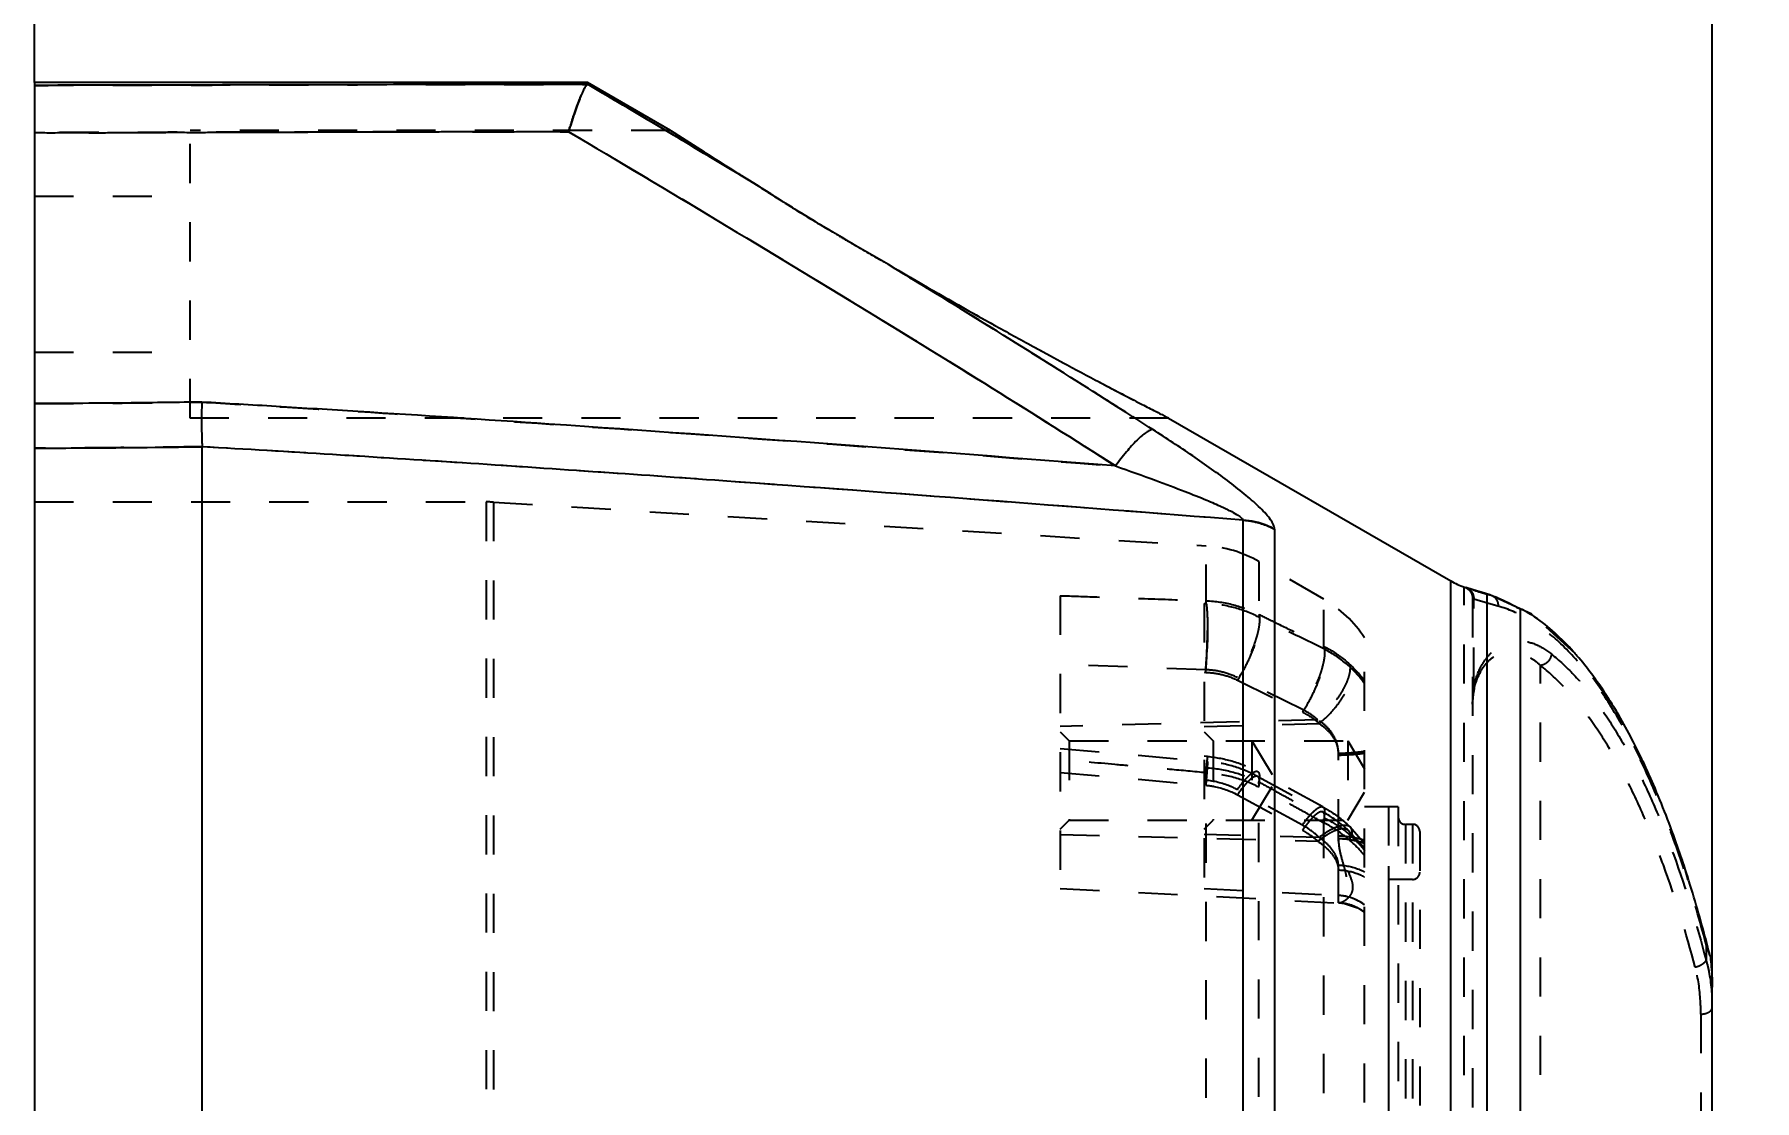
# Model space of a CAD drawing. Header units: millimetres. Extents: x 97 to 1722, y -6063 to 1553.
# Drawn here: x 1117.6 to 1189.4, y 102.2 to 146.6 of the extents above; entities that cross this region are included whole.
import ezdxf

# ---------------------------------------------------------------- set-up
doc = ezdxf.new("R2010")
doc.units = ezdxf.units.MM
doc.header["$LTSCALE"] = 16.335
doc.header["$PDMODE"] = 3
doc.header["$PDSIZE"] = 0.3125
doc.linetypes.add('HIDDEN', pattern=[0.2, 0.1, -0.1])
doc.layers.get('0').update_dxf_attribs({"linetype": 'CONTINUOUS'})
doc.layers.get('Defpoints').update_dxf_attribs({"linetype": 'CONTINUOUS'})
doc.layers.add('DEFAULT_2', color=8, linetype='HIDDEN')
doc.styles.get("Standard").update_dxf_attribs({"font": 'txt', "width": 0.8})
doc.dimstyles.get("Standard").update_dxf_attribs({"dimtxt": 0.15625, "dimasz": 0.1875, "dimexe": 0.125, "dimexo": 0.0625, "dimtad": 0, "dimtih": 1, "dimtoh": 1, "dimdsep": 46, "dimtxsty": 'Standard', "dimcen": 0.09, "dimadec": 0, "dimazin": 0, "dimtp": 0.01, "dimtm": 0.01, "dimtfac": 1, "dimtofl": 0, "dimtmove": 0, "dimatfit": 3, "dimfxl": 0, "dimtolj": 1, "dimarcsym": 0})
doc.dimstyles.new('STANDARD$0', dxfattribs={"dimscale": 2, "dimtxt": 3, "dimasz": 3, "dimexe": 1.25, "dimexo": 0.625, "dimgap": 0.5, "dimtad": 0, "dimdsep": 46, "dimlunit": 6, "dimtxsty": 'Standard', "dimblk": 'CLOSEDBLANK', "dimcen": 0, "dimclrt": 2, "dimazin": 2, "dimtfac": 2, "dimtmove": 1, "dimatfit": 3, "dimfxl": 0, "dimtolj": 1, "dimtzin": 0, "dimarcsym": 0})

# ---------------------------------------------------------------- blocks, each defined once
blk = doc.blocks.new('*D0')
at = {"color": 4, "lineweight": -2}
for p, q in [((1117.611, 144.636), (1117.611, 171.999)), ((1122.611, 171.999), (1138.621, 171.999)), ((1182.611, 171.999), (1152.621, 171.999)), ((1187.611, 98.615), (1187.611, 171.999))]:
    blk.add_line(p, q, dxfattribs=at)
at = {"color": 4}
for points in [[(1122.611, 172.832), (1122.611, 171.166), (1117.611, 171.999)], [(1182.611, 172.832), (1182.611, 171.166), (1187.611, 171.999)]]:
    blk.add_solid(points, dxfattribs=at)
at = {"layer": 'Defpoints', "color": 0}
for p in [(1117.611, 171.999), (1117.611, 144.636), (1187.611, 98.615)]:
    blk.add_point(p, dxfattribs=at)
at = {"color": 6, "insert": (1145.621, 171.999), "char_height": 5, "attachment_point": 5}
blk.add_mtext('\\A1;70.00', dxfattribs=at)
blk = doc.blocks.new('_ClosedBlank')
at = {"color": 0, "linetype": 'ByBlock', "lineweight": -2}
for p, q in [((-1, 0.1667), (0, 0)), ((-1, 0.1667), (-1, -0.1667)), ((0, 0), (-1, -0.1667))]:
    blk.add_line(p, q, dxfattribs=at)
blk = doc.blocks.new('*D111')
at = {"color": 4, "lineweight": -2}
for p, q in [((1222.611, 163.896), (1222.611, 20.993)), ((1174.111, 111.94), (1174.111, 20.993)), ((1212.611, 20.993), (1184.111, 20.993))]:
    blk.add_line(p, q, dxfattribs=at)
at = {"layer": 'Defpoints', "color": 0}
for p in [(1222.611, 163.896), (1174.111, 111.94), (1174.111, 20.993)]:
    blk.add_point(p, dxfattribs=at)
at = {"color": 4, "lineweight": -2, "xscale": 10, "yscale": 10, "zscale": 10, "rotation": 180}
blk.add_blockref('_ClosedBlank', (1174.111, 20.993), dxfattribs=at)
at = {"color": 4, "lineweight": -2, "xscale": 10, "yscale": 10, "zscale": 10}
blk.add_blockref('_ClosedBlank', (1222.611, 20.993), dxfattribs=at)
at = {"color": 6, "insert": (1241.878, 20.993), "char_height": 10, "attachment_point": 5}
blk.add_mtext('\\A1;48.50', dxfattribs=at)

msp = doc.modelspace()

# ---------------------------------------------------------------- linework, layer by layer
at = {"color": 7, "linetype": 'Continuous'}
for p, q in [((1117.611, 144.636), (1117.611, 26.636)), ((1140.684, 144.636), (1117.611, 144.636)), ((1140.684, 144.636), (1140.684, 144.559)), ((1144.148, 142.636), (1140.684, 144.636)), ((1164.933, 130.636), (1176.707, 123.838)), ((1124.611, 97.954), (1124.611, 129.437)), ((1168.037, 98.901), (1168.037, 126.375)), ((1169.354, 125.998), (1169.354, 98.778)), ((1176.707, 47.434), (1176.707, 123.838)), ((1177.276, 123.585), (1177.334, 123.565)), ((1177.633, 123.47), (1177.334, 123.565)), ((1177.334, 123.565), (1177.399, 123.543)), ((1177.399, 123.543), (1177.431, 123.533)), ((1177.431, 123.533), (1177.688, 123.449)), ((1178.02, 123.356), (1177.633, 123.47)), ((1177.947, 123.366), (1178.207, 123.282)), ((1178.338, 123.267), (1178.02, 123.356)), ((1178.207, 123.282), (1178.207, 47.99)), ((1178.207, 123.282), (1178.338, 123.267)), ((1178.338, 123.267), (1178.338, 123.267)), ((1179.629, 122.664), (1178.338, 123.267)), ((1179.62, 48.627), (1179.62, 122.645)), ((1187.523, 108.195), (1187.516, 108.224)), ((1187.611, 64.377), (1187.611, 106.896))]:
    msp.add_line(p, q, dxfattribs=at)
for centre, radius, start, end in [((581.917, -804.285), 1101.147, 59.097215, 59.506486), ((1282.507, 357.052), 255.181, 237.16653, 238.04371), ((1178.207, 126.436), 3, 240, 251.90473), ((1214.2, 236.599), 118.895, 252.1156, 252.2466), ((1176.998, 118.877), 4.569, 73.05452, 74.64568), ((1176.953, 118.732), 4.72, 70.24021, 73.04695), ((1176.894, 118.567), 4.895, 68.59117, 70.24619), ((1172.69, 112.715), 12.256, 40.77663, 41.80555), ((1165.628, 107.687), 20.937, 30.64045, 31.22935), ((1155.011, 102.288), 32.856, 23.42847, 23.89916)]:
    msp.add_arc(centre, radius, start, end, dxfattribs=at)
for points, knots in [([(1140.674, 144.55), (1135.604, 144.548), (1127.917, 144.54), (1120.229, 144.516), (1117.611, 144.515)], [0, 0, 0, 0, 0.659525, 1, 1, 1, 1]), ([(1140.674, 144.55), (1140.665, 144.545), (1140.644, 144.527), (1140.599, 144.469), (1140.536, 144.355), (1140.452, 144.175), (1140.356, 143.94), (1140.25, 143.655), (1140.091, 143.198), (1139.976, 142.834), (1139.899, 142.58)], [0, 0, 0, 0, 0.015431, 0.037697, 0.103772, 0.197961, 0.318215, 0.461762, 0.625503, 1, 1, 1, 1]), ([(1140.684, 144.559), (1140.684, 144.558), (1140.682, 144.554), (1140.678, 144.552), (1140.674, 144.55)], [0, 0, 0, 0, 0.177146, 1, 1, 1, 1]), ([(1117.612, 142.548), (1117.844, 142.544), (1118.192, 142.538), (1118.657, 142.542), (1119.005, 142.547), (1119.353, 142.55), (1119.702, 142.544), (1120.05, 142.536), (1120.514, 142.536), (1121.094, 142.555), (1121.675, 142.548), (1122.139, 142.542), (1122.603, 142.545), (1123.183, 142.558), (1123.879, 142.555), (1124.575, 142.551), (1125.272, 142.56), (1125.968, 142.562), (1126.664, 142.561), (1127.36, 142.565), (1128.057, 142.569), (1128.753, 142.568), (1129.45, 142.569), (1130.146, 142.577), (1130.842, 142.575), (1131.539, 142.57), (1132.235, 142.58), (1132.932, 142.583), (1133.629, 142.573), (1134.325, 142.579), (1135.022, 142.59), (1135.718, 142.584), (1136.415, 142.576), (1137.112, 142.578), (1137.808, 142.584), (1138.737, 142.587), (1139.434, 142.583), (1139.899, 142.58)], [0, 0, 0, 0, 0.031262, 0.046892, 0.06252, 0.078148, 0.093778, 0.109407, 0.125031, 0.156275, 0.187522, 0.203145, 0.218764, 0.249999, 0.281236, 0.312475, 0.343709, 0.374946, 0.406186, 0.437428, 0.46867, 0.499917, 0.531164, 0.562411, 0.593662, 0.624915, 0.656166, 0.687418, 0.718675, 0.74993, 0.781184, 0.812442, 0.843702, 0.874961, 0.906219, 0.937479, 1, 1, 1, 1]), ([(1139.899, 142.58), (1144.076, 140.106), (1151.724, 135.526), (1159.298, 130.821), (1162.719, 128.636)], [0, 0, 0, 0, 0.544628, 1, 1, 1, 1]), ([(1153.44, 136.922), (1152.924, 137.224), (1151.891, 137.82), (1150.362, 138.719), (1148.885, 139.63), (1147.923, 140.247), (1147.447, 140.543)], [0, 0, 0, 0, 0.256377, 0.51057, 0.759867, 1, 1, 1, 1]), ([(1164.278, 130.153), (1163.383, 130.727), (1159.79, 133.016), (1156.167, 135.259), (1153.438, 136.924)], [0, 0, 0, 0, 0.24966, 1, 1, 1, 1]), ([(1153.44, 136.922), (1154.555, 136.271), (1156.227, 135.312), (1158.455, 134.07), (1160.086, 133.179), (1161.416, 132.467), (1162.436, 131.928), (1163.148, 131.555), (1163.789, 131.223), (1164.28, 130.97), (1164.584, 130.814), (1164.783, 130.712), (1164.835, 130.687), (1164.945, 130.629), (1164.933, 130.636)], [0, 0, 0, 0, 0.29564, 0.441391, 0.584043, 0.721315, 0.786638, 0.848462, 0.904991, 0.953067, 0.972333, 0.987223, 0.996723, 1, 1, 1, 1]), ([(1124.593, 131.301), (1123.61, 131.289), (1121.283, 131.259), (1118.956, 131.241), (1117.612, 131.241)], [0, 0, 0, 0, 0.422334, 1, 1, 1, 1]), ([(1124.593, 131.301), (1124.59, 131.09), (1124.587, 130.698), (1124.588, 130.231), (1124.591, 129.912), (1124.596, 129.721), (1124.605, 129.566), (1124.611, 129.476), (1124.612, 129.437)], [0, 0, 0, 0, 0.339829, 0.62993, 0.751112, 0.854142, 0.937563, 1, 1, 1, 1]), ([(1162.719, 128.636), (1154.842, 129.255), (1144.306, 130.049), (1132.629, 130.815), (1127.8, 131.113), (1125.629, 131.24), (1124.593, 131.301)], [0, 0, 0, 0, 0.620211, 0.829278, 0.918545, 1, 1, 1, 1]), ([(1164.268, 130.159), (1164.226, 130.154), (1164.129, 130.118), (1163.979, 130.027), (1163.803, 129.888), (1163.52, 129.624), (1163.149, 129.206), (1162.864, 128.836), (1162.719, 128.636)], [0, 0, 0, 0, 0.057885, 0.137246, 0.239648, 0.363631, 0.663344, 1, 1, 1, 1]), ([(1169.354, 125.998), (1169.354, 126.06), (1169.311, 126.202), (1169.183, 126.41), (1168.994, 126.642), (1168.659, 126.989), (1168.151, 127.433), (1167.469, 127.97), (1166.722, 128.515), (1165.933, 129.063), (1165.115, 129.611), (1164.559, 129.972), (1164.278, 130.153)], [0, 0, 0, 0, 0.027863, 0.064839, 0.110362, 0.162818, 0.282484, 0.414923, 0.555141, 0.700373, 0.848994, 1, 1, 1, 1]), ([(1117.611, 129.383), (1118.195, 129.383), (1120.529, 129.389), (1122.862, 129.417), (1124.611, 129.437)], [0, 0, 0, 0, 0.2501, 1, 1, 1, 1]), ([(1168.037, 126.375), (1160.805, 126.942), (1149.955, 127.775), (1135.478, 128.776), (1128.234, 129.226), (1124.611, 129.438)], [0, 0, 0, 0, 0.49985, 0.749909, 1, 1, 1, 1]), ([(1162.719, 128.636), (1163.283, 128.438), (1164.255, 128.091), (1165.523, 127.615), (1166.437, 127.25), (1167.083, 126.97), (1167.519, 126.759), (1167.798, 126.602), (1167.951, 126.494), (1168.017, 126.421), (1168.034, 126.389), (1168.037, 126.375)], [0, 0, 0, 0, 0.308592, 0.533088, 0.6994, 0.816624, 0.896546, 0.949265, 0.982029, 0.992494, 1, 1, 1, 1]), ([(1169.354, 125.998), (1169.251, 126.055), (1168.836, 126.251), (1168.378, 126.355), (1168.037, 126.375)], [0, 0, 0, 0, 0.255655, 1, 1, 1, 1]), ([(1178.681, 123.125), (1178.76, 123.093), (1179.085, 122.957), (1179.395, 122.787), (1179.62, 122.645)], [0, 0, 0, 0, 0.242553, 1, 1, 1, 1]), ([(1179.827, 122.572), (1179.812, 122.58), (1179.781, 122.596), (1179.731, 122.62), (1179.691, 122.638), (1179.661, 122.648), (1179.644, 122.653), (1179.631, 122.654), (1179.621, 122.652), (1179.62, 122.647), (1179.62, 122.645)], [0, 0, 0, 0, 0.225925, 0.461146, 0.718678, 0.793296, 0.88214, 0.94402, 0.973971, 1, 1, 1, 1]), ([(1180.216, 122.332), (1180.185, 122.353), (1180.058, 122.437), (1179.928, 122.517), (1179.827, 122.572)], [0, 0, 0, 0, 0.246126, 1, 1, 1, 1]), ([(1181.826, 120.885), (1181.578, 121.162), (1181.071, 121.679), (1180.507, 122.134), (1180.216, 122.332)], [0, 0, 0, 0, 0.513882, 1, 1, 1, 1]), ([(1183.531, 118.542), (1183.409, 118.744), (1182.932, 119.5), (1182.4, 120.222), (1181.971, 120.72)], [0, 0, 0, 0, 0.264753, 1, 1, 1, 1]), ([(1185.049, 115.599), (1184.939, 115.848), (1184.509, 116.786), (1184.03, 117.703), (1183.642, 118.357)], [0, 0, 0, 0, 0.263101, 1, 1, 1, 1]), ([(1186.483, 111.822), (1186.381, 112.134), (1185.979, 113.326), (1185.527, 114.5), (1185.158, 115.352)], [0, 0, 0, 0, 0.261635, 1, 1, 1, 1]), ([(1187.523, 108.195), (1187.444, 108.51), (1187.128, 109.727), (1186.772, 110.935), (1186.483, 111.822)], [0, 0, 0, 0, 0.258614, 1, 1, 1, 1]), ([(1187.523, 108.195), (1187.539, 108.088), (1187.591, 107.657), (1187.611, 107.222), (1187.611, 106.896)], [0, 0, 0, 0, 0.247968, 1, 1, 1, 1])]:
    msp.add_open_spline(points, degree=3, knots=knots, dxfattribs=at)
at = {"layer": 'DEFAULT_2', "color": 8, "linetype": 'HIDDEN'}
for p, q in [((1124.111, 130.636), (1124.111, 142.636)), ((1144.148, 142.636), (1124.111, 142.636)), ((1144.148, 142.636), (1144.178, 142.617)), ((1117.611, 139.886), (1124.111, 139.886)), ((1117.611, 133.386), (1124.111, 133.386)), ((1164.933, 130.636), (1124.111, 130.636)), ((1164.932, 130.637), (1164.908, 130.649)), ((1164.257, 130.166), (1164.278, 130.153)), ((1117.611, 127.136), (1136.459, 127.136)), ((1136.459, 127.136), (1136.459, 44.136)), ((1136.764, 127.127), (1136.764, 44.146)), ((1136.764, 127.127), (1166.501, 125.308)), ((1166.501, 122.899), (1166.501, 125.308)), ((1168.696, 124.648), (1168.696, 122.33)), ((1171.411, 123.08), (1168.696, 124.648)), ((1177.268, 47.686), (1177.268, 123.587)), ((1160.411, 123.225), (1160.411, 111.014)), ((1166.411, 122.904), (1166.411, 111.014)), ((1166.411, 122.904), (1166.501, 122.9)), ((1171.411, 121.004), (1171.411, 123.08)), ((1177.611, 123.112), (1177.611, 48.161)), ((1177.663, 119.425), (1177.663, 123.086)), ((1173.111, 49.81), (1173.111, 121.462)), ((1166.486, 120.135), (1160.411, 120.352)), ((1166.411, 120.029), (1166.485, 120.027)), ((1180.454, 50.96), (1180.454, 120.312)), ((1170.516, 118.473), (1167.802, 119.809)), ((1167.802, 119.702), (1170.516, 118.369)), ((1177.611, 118.695), (1177.619, 118.908)), ((1171.157, 118.046), (1160.411, 117.764)), ((1166.411, 117.764), (1171.215, 117.89)), ((1160.411, 117.539), (1160.786, 117.164)), ((1160.786, 117.164), (1160.786, 113.864)), ((1160.786, 117.164), (1172.411, 117.164)), ((1166.411, 117.539), (1166.786, 117.164)), ((1166.786, 117.164), (1166.786, 113.864)), ((1168.411, 117.164), (1168.411, 113.864)), ((1168.411, 117.164), (1169.403, 115.514)), ((1172.411, 117.164), (1172.411, 113.864)), ((1172.411, 117.164), (1173.111, 115.999)), ((1160.411, 116.852), (1166.555, 116.31)), ((1166.554, 116.517), (1166.411, 116.529)), ((1172.016, 113.097), (1172.016, 116.654)), ((1160.411, 115.852), (1166.486, 115.316)), ((1166.501, 116.055), (1166.411, 116.063)), ((1166.501, 92.479), (1166.501, 116.057)), ((1171.367, 114.413), (1168.649, 115.889)), ((1168.651, 115.681), (1171.369, 114.201)), ((1166.485, 115.523), (1166.411, 115.529)), ((1170.516, 113.654), (1167.801, 115.129)), ((1167.802, 114.921), (1170.516, 113.444)), ((1168.411, 113.864), (1169.403, 115.514)), ((1168.696, 92.512), (1168.696, 115.455)), ((1172.411, 113.864), (1173.111, 115.029)), ((1173.111, 114.436), (1174.111, 114.436)), ((1174.111, 114.436), (1174.111, 56.836)), ((1174.511, 114.411), (1174.111, 114.411)), ((1174.511, 114.411), (1174.511, 56.861)), ((1160.411, 113.489), (1160.786, 113.864)), ((1160.786, 113.864), (1172.411, 113.864)), ((1166.411, 113.489), (1166.786, 113.864)), ((1171.411, 92.674), (1171.411, 113.966)), ((1172.418, 113.445), (1172.419, 113.444)), ((1172.515, 113.564), (1172.514, 113.564)), ((1174.811, 113.686), (1174.811, 57.586)), ((1175.111, 113.686), (1174.811, 113.686)), ((1175.111, 113.686), (1175.111, 57.586)), ((1160.411, 113.264), (1171.157, 112.983)), ((1171.215, 113.138), (1166.411, 113.264)), ((1175.411, 113.386), (1175.411, 57.886)), ((1172.016, 110.413), (1172.016, 111.987)), ((1175.111, 111.386), (1174.111, 111.386)), ((1160.411, 111.014), (1172.03, 110.405)), ((1166.411, 111.014), (1172.016, 110.72)), ((1172.016, 110.413), (1172.03, 110.405)), ((1187.354, 108.692), (1187.354, 108.025)), ((1187.138, 105.768), (1187.138, 65.504))]:
    msp.add_line(p, q, dxfattribs=at)
for points in [[(1187.516, 108.224), (1186.437, 111.966), (1185.098, 115.497), (1183.582, 118.471), (1181.901, 120.817), (1180.082, 122.452), (1179.629, 122.664)], [(1173.111, 112.653), (1172.97, 112.843), (1172.418, 113.445)], [(1173.111, 112.863), (1173.041, 112.96), (1172.514, 113.564)], [(1172.03, 110.405), (1172.274, 110.377), (1172.815, 110.197), (1173.111, 110.013)]]:
    msp.add_lwpolyline(points, dxfattribs=at)
for centre, radius, start, end in [((549.494, -858.896), 1164.657, 59.108404, 59.495342), ((1282.809, 357.52), 255.738, 237.17442, 237.82481), ((1280.73, 354.232), 251.848, 237.82688, 238.04724), ((1198.358, 218.202), 92.845, 237.81657, 238.11853), ((1196.293, 214.974), 89.014, 238.15009, 239.45008), ((1215.84, 247.905), 127.309, 239.40724, 239.71634), ((1266.777, 330.476), 224.295, 239.64871, 242.9883), ((1136.459, 122.136), 5, 86.5, 90), ((1166.196, 120.317), 5, 60, 86.5), ((1168.911, 118.749), 5, 32.85988, 60), ((648.523, -946.121), 1188.346, 63.895245, 64.040954), ((1142.698, 121.864), 23.857, 356.34692, 357.98598), ((1147.614, 121.562), 18.932, 355.34958, 356.31152), ((1169.48, 117.092), 4.446, 35.23629, 47.57772), ((1169.518, 117.007), 4.404, 35.31602, 46.01305), ((1182.808, 118.695), 5.196, 171.92466, 180.0052), ((1180.567, 118.699), 2.955, 167.862, 175.94621), ((1180.617, 118.694), 3.005, 175.93043, 180.00417), ((1196.819, 113.063), 30.465, 173.88384, 174.3631), ((1174.811, 113.986), 0.3, 180, 270), ((1175.111, 113.386), 0.3, 0, 90), ((1169.308, 109.614), 4.826, 47.37443, 50.93744), ((1175.111, 111.686), 0.3, 270, 0), ((1171.911, 108.723), 2, 53.1301, 87), ((1171.913, 108.755), 1.968, 85.22977, 86.99808), ((1171.908, 108.708), 2.015, 75.69257, 85.20999), ((1171.922, 108.751), 1.971, 68.16841, 71.94537), ((1171.907, 108.716), 2.008, 53.16405, 68.16672), ((1171.912, 108.426), 1.99, 82.15351, 86.99165), ((1171.908, 108.395), 2.021, 79.00292, 82.1619), ((1171.909, 108.406), 2.009, 63.312, 78.98039), ((1171.902, 108.395), 2.023, 59.8453, 63.26147), ((1171.915, 108.418), 1.996, 53.18845, 59.86052), ((1184.727, 107.517), 2.877, 14.22449, 24.08339)]:
    msp.add_arc(centre, radius, start, end, dxfattribs=at)
for points, knots in [([(1117.611, 144.515), (1120.652, 144.516), (1128.34, 144.542), (1136.028, 144.549), (1140.674, 144.55)], [0, 0, 0, 0, 0.39556, 1, 1, 1, 1]), ([(1139.899, 142.58), (1139.976, 142.834), (1140.091, 143.199), (1140.25, 143.655), (1140.356, 143.94), (1140.452, 144.175), (1140.536, 144.355), (1140.599, 144.469), (1140.644, 144.527), (1140.665, 144.545), (1140.674, 144.55)], [0, 0, 0, 0, 0.374531, 0.538359, 0.681863, 0.802046, 0.896255, 0.962312, 0.984578, 1, 1, 1, 1]), ([(1140.674, 144.55), (1140.676, 144.551), (1140.679, 144.553), (1140.684, 144.556), (1140.684, 144.559)], [0, 0, 0, 0, 0.347073, 1, 1, 1, 1]), ([(1139.899, 142.58), (1138.041, 142.579), (1134.326, 142.577), (1128.754, 142.569), (1124.112, 142.557), (1120.862, 142.55), (1119.005, 142.549), (1118.076, 142.547), (1117.611, 142.548)], [0, 0, 0, 0, 0.250068, 0.500082, 0.749999, 0.874971, 0.93748, 1, 1, 1, 1]), ([(1162.719, 128.636), (1159.297, 130.821), (1151.724, 135.526), (1144.075, 140.106), (1139.899, 142.58)], [0, 0, 0, 0, 0.455449, 1, 1, 1, 1]), ([(1147.447, 140.543), (1147.567, 140.469), (1148.054, 140.163), (1148.539, 139.854), (1148.906, 139.623)], [0, 0, 0, 0, 0.245082, 1, 1, 1, 1]), ([(1151.641, 137.969), (1151.79, 137.882), (1152.39, 137.533), (1152.991, 137.185), (1153.44, 136.922)], [0, 0, 0, 0, 0.249394, 1, 1, 1, 1]), ([(1153.443, 136.921), (1154.351, 136.367), (1157.974, 134.145), (1161.576, 131.888), (1164.257, 130.166)], [0, 0, 0, 0, 0.250346, 1, 1, 1, 1]), ([(1117.611, 131.241), (1117.968, 131.241), (1120.295, 131.246), (1122.622, 131.277), (1124.593, 131.301)], [0, 0, 0, 0, 0.153239, 1, 1, 1, 1]), ([(1124.593, 131.301), (1125.644, 131.239), (1127.83, 131.111), (1132.672, 130.813), (1144.334, 130.047), (1154.854, 129.255), (1162.719, 128.636)], [0, 0, 0, 0, 0.082685, 0.171902, 0.380756, 1, 1, 1, 1]), ([(1124.611, 129.437), (1124.028, 129.43), (1121.695, 129.403), (1119.362, 129.383), (1117.611, 129.383)], [0, 0, 0, 0, 0.24991, 1, 1, 1, 1]), ([(1168.037, 126.375), (1160.805, 126.942), (1149.955, 127.775), (1135.478, 128.776), (1128.234, 129.226), (1124.611, 129.438)], [0, 0, 0, 0, 0.49985, 0.749909, 1, 1, 1, 1]), ([(1168.037, 126.375), (1168.148, 126.369), (1168.604, 126.316), (1169.05, 126.165), (1169.354, 125.998)], [0, 0, 0, 0, 0.243992, 1, 1, 1, 1]), ([(1177.268, 123.587), (1177.268, 123.587), (1177.272, 123.585), (1177.274, 123.585), (1177.276, 123.585)], [0, 0, 0, 0, 0.244284, 1, 1, 1, 1]), ([(1177.268, 123.587), (1177.284, 123.582), (1177.348, 123.557), (1177.406, 123.518), (1177.445, 123.484)], [0, 0, 0, 0, 0.241363, 1, 1, 1, 1]), ([(1177.345, 123.561), (1177.437, 123.531), (1177.567, 123.433), (1177.65, 123.246), (1177.665, 123.139), (1177.663, 123.086)], [0, 0, 0, 0, 0.477041, 0.739196, 1, 1, 1, 1]), ([(1160.411, 123.225), (1160.919, 123.208), (1162.188, 123.166), (1164.217, 123.091), (1165.74, 123.041), (1166.501, 123.015)], [0, 0, 0, 0, 0.24996, 0.625039, 1, 1, 1, 1]), ([(1166.483, 120.135), (1166.506, 120.41), (1166.539, 120.972), (1166.557, 121.665), (1166.556, 122.195), (1166.547, 122.529), (1166.53, 122.797), (1166.513, 122.951), (1166.501, 123.015)], [0, 0, 0, 0, 0.287303, 0.585309, 0.720794, 0.838517, 0.933056, 1, 1, 1, 1]), ([(1166.501, 123.015), (1166.884, 122.998), (1167.642, 122.885), (1168.36, 122.614), (1168.696, 122.442)], [0, 0, 0, 0, 0.503829, 1, 1, 1, 1]), ([(1166.501, 122.9), (1166.504, 122.881), (1166.52, 122.784), (1166.528, 122.686), (1166.533, 122.608)], [0, 0, 0, 0, 0.198698, 1, 1, 1, 1]), ([(1168.696, 122.33), (1168.36, 122.501), (1167.642, 122.771), (1166.884, 122.884), (1166.501, 122.9)], [0, 0, 0, 0, 0.496132, 1, 1, 1, 1]), ([(1177.567, 123.318), (1177.574, 123.301), (1177.599, 123.235), (1177.611, 123.164), (1177.611, 123.112)], [0, 0, 0, 0, 0.25729, 1, 1, 1, 1]), ([(1177.663, 123.086), (1177.656, 123.09), (1177.643, 123.096), (1177.626, 123.106), (1177.619, 123.107), (1177.611, 123.113), (1177.611, 123.112)], [0, 0, 0, 0, 0.434176, 0.749082, 0.938825, 1, 1, 1, 1]), ([(1178.682, 122.784), (1178.597, 122.807), (1178.255, 122.902), (1177.916, 123.003), (1177.663, 123.086)], [0, 0, 0, 0, 0.248812, 1, 1, 1, 1]), ([(1178.338, 123.267), (1178.387, 123.254), (1178.484, 123.208), (1178.599, 123.093), (1178.67, 122.945), (1178.683, 122.837), (1178.682, 122.784)], [0, 0, 0, 0, 0.239616, 0.494301, 0.752626, 1, 1, 1, 1]), ([(1187.354, 108.692), (1187.098, 109.667), (1186.559, 111.526), (1185.63, 114.139), (1184.621, 116.444), (1183.545, 118.422), (1182.412, 120.06), (1181.228, 121.349), (1180, 122.279), (1179.115, 122.667), (1178.682, 122.784)], [0, 0, 0, 0, 0.176517, 0.338544, 0.485265, 0.616384, 0.732057, 0.833136, 0.921432, 1, 1, 1, 1]), ([(1166.533, 122.608), (1166.55, 122.375), (1166.56, 121.847), (1166.551, 121.319), (1166.54, 121.025)], [0, 0, 0, 0, 0.442821, 1, 1, 1, 1]), ([(1168.696, 122.442), (1168.716, 122.377), (1168.732, 122.217), (1168.709, 121.95), (1168.643, 121.633), (1168.495, 121.144), (1168.229, 120.519), (1167.955, 120.038), (1167.8, 119.809)], [0, 0, 0, 0, 0.072509, 0.167423, 0.28285, 0.415008, 0.708187, 1, 1, 1, 1]), ([(1167.8, 119.702), (1167.953, 119.929), (1168.226, 120.409), (1168.491, 121.031), (1168.639, 121.519), (1168.706, 121.836), (1168.73, 122.103), (1168.715, 122.264), (1168.696, 122.33)], [0, 0, 0, 0, 0.290977, 0.583633, 0.715831, 0.831523, 0.926915, 1, 1, 1, 1]), ([(1168.696, 122.442), (1168.922, 122.332), (1169.489, 122.057), (1170.392, 121.609), (1171.072, 121.279), (1171.412, 121.113)], [0, 0, 0, 0, 0.249697, 0.625292, 1, 1, 1, 1]), ([(1177.663, 119.425), (1177.716, 119.673), (1177.849, 120.069), (1178.146, 120.579), (1178.494, 120.969), (1178.972, 121.273), (1179.582, 121.39), (1180.268, 121.228), (1180.691, 120.961), (1180.903, 120.793)], [0, 0, 0, 0, 0.174069, 0.282345, 0.402126, 0.528763, 0.662894, 0.81516, 1, 1, 1, 1]), ([(1171.412, 121.113), (1171.433, 121.049), (1171.45, 120.89), (1171.429, 120.624), (1171.364, 120.306), (1171.216, 119.815), (1170.948, 119.187), (1170.672, 118.703), (1170.516, 118.473)], [0, 0, 0, 0, 0.071713, 0.166028, 0.281152, 0.413309, 0.707165, 1, 1, 1, 1]), ([(1170.516, 118.37), (1170.671, 118.598), (1170.946, 119.08), (1171.212, 119.706), (1171.36, 120.195), (1171.426, 120.513), (1171.448, 120.779), (1171.432, 120.939), (1171.412, 121.004)], [0, 0, 0, 0, 0.291975, 0.585281, 0.717475, 0.832875, 0.927687, 1, 1, 1, 1]), ([(1171.411, 121.113), (1171.509, 121.063), (1171.888, 120.853), (1172.24, 120.592), (1172.479, 120.374)], [0, 0, 0, 0, 0.252819, 1, 1, 1, 1]), ([(1172.576, 120.175), (1172.492, 120.258), (1172.136, 120.576), (1171.731, 120.84), (1171.411, 121.004)], [0, 0, 0, 0, 0.247438, 1, 1, 1, 1]), ([(1177.678, 119.32), (1177.735, 119.586), (1177.894, 120.024), (1178.258, 120.513), (1178.631, 120.789), (1179.011, 120.912), (1179.389, 120.909), (1179.759, 120.799), (1180.12, 120.597), (1180.344, 120.415), (1180.454, 120.312)], [0, 0, 0, 0, 0.215443, 0.36243, 0.477643, 0.57767, 0.673412, 0.772629, 0.880452, 1, 1, 1, 1]), ([(1180.903, 120.793), (1180.898, 120.736), (1180.866, 120.62), (1180.769, 120.466), (1180.623, 120.359), (1180.51, 120.32), (1180.454, 120.312)], [0, 0, 0, 0, 0.242687, 0.502053, 0.760168, 1, 1, 1, 1]), ([(1180.903, 120.793), (1181.232, 120.529), (1181.885, 119.915), (1182.787, 118.821), (1183.659, 117.512), (1184.496, 115.994), (1185.292, 114.274), (1186.329, 111.624), (1186.969, 109.502), (1187.354, 108.025)], [0, 0, 0, 0, 0.087267, 0.184568, 0.292653, 0.411954, 0.542571, 0.684378, 1, 1, 1, 1]), ([(1166.485, 120.027), (1166.714, 120.018), (1167.168, 119.956), (1167.6, 119.801), (1167.802, 119.702)], [0, 0, 0, 0, 0.505382, 1, 1, 1, 1]), ([(1167.802, 119.809), (1167.6, 119.908), (1167.169, 120.064), (1166.716, 120.126), (1166.486, 120.135)], [0, 0, 0, 0, 0.494605, 1, 1, 1, 1]), ([(1172.479, 120.374), (1172.497, 120.312), (1172.51, 120.161), (1172.468, 119.908), (1172.362, 119.609), (1172.196, 119.276), (1171.975, 118.934), (1171.642, 118.505), (1171.356, 118.216), (1171.157, 118.046)], [0, 0, 0, 0, 0.069479, 0.160708, 0.276247, 0.412241, 0.562154, 0.716252, 1, 1, 1, 1]), ([(1171.215, 117.89), (1171.418, 118.054), (1171.709, 118.335), (1172.049, 118.754), (1172.276, 119.088), (1172.447, 119.414), (1172.558, 119.71), (1172.604, 119.962), (1172.593, 120.113), (1172.576, 120.175)], [0, 0, 0, 0, 0.283993, 0.437704, 0.587113, 0.72272, 0.838173, 0.929754, 1, 1, 1, 1]), ([(1186.906, 107.722), (1186.525, 109.163), (1185.89, 111.239), (1184.864, 113.836), (1184.071, 115.536), (1183.234, 117.042), (1182.357, 118.345), (1181.447, 119.437), (1180.788, 120.05), (1180.454, 120.312)], [0, 0, 0, 0, 0.311606, 0.452809, 0.583541, 0.703464, 0.812596, 0.911229, 1, 1, 1, 1]), ([(1177.663, 119.425), (1177.667, 119.416), (1177.68, 119.383), (1177.683, 119.346), (1177.678, 119.32)], [0, 0, 0, 0, 0.258511, 1, 1, 1, 1]), ([(1171.157, 118.046), (1171.109, 118.088), (1170.911, 118.251), (1170.69, 118.388), (1170.516, 118.473)], [0, 0, 0, 0, 0.246641, 1, 1, 1, 1]), ([(1170.516, 118.369), (1170.581, 118.338), (1170.83, 118.204), (1171.061, 118.034), (1171.215, 117.89)], [0, 0, 0, 0, 0.254305, 1, 1, 1, 1]), ([(1172.016, 116.654), (1172.016, 116.785), (1171.981, 117.052), (1171.813, 117.431), (1171.535, 117.774), (1171.292, 117.961), (1171.157, 118.046)], [0, 0, 0, 0, 0.230548, 0.466129, 0.719978, 1, 1, 1, 1]), ([(1171.215, 117.89), (1171.342, 117.808), (1171.568, 117.628), (1171.828, 117.3), (1171.984, 116.939), (1172.016, 116.687), (1172.016, 116.562)], [0, 0, 0, 0, 0.279997, 0.533443, 0.768996, 1, 1, 1, 1]), ([(1166.501, 115.838), (1165.994, 115.884), (1165.106, 115.967), (1163.837, 116.08), (1162.314, 116.212), (1161.173, 116.319), (1160.411, 116.388)], [0, 0, 0, 0, 0.249996, 0.437498, 0.625004, 1, 1, 1, 1]), ([(1166.555, 116.31), (1166.556, 116.31), (1166.555, 116.302), (1166.557, 116.292), (1166.555, 116.269), (1166.554, 116.24), (1166.552, 116.202), (1166.549, 116.156), (1166.545, 116.102), (1166.539, 116.016), (1166.53, 115.89), (1166.516, 115.72), (1166.501, 115.526), (1166.489, 115.388), (1166.483, 115.316)], [0, 0, 0, 0, 0.004466, 0.017351, 0.038676, 0.068386, 0.106386, 0.152482, 0.206458, 0.268095, 0.413343, 0.585823, 0.782703, 1, 1, 1, 1]), ([(1166.484, 115.523), (1166.489, 115.595), (1166.501, 115.732), (1166.516, 115.926), (1166.529, 116.097), (1166.538, 116.222), (1166.544, 116.309), (1166.548, 116.362), (1166.551, 116.408), (1166.553, 116.446), (1166.554, 116.475), (1166.556, 116.498), (1166.554, 116.508), (1166.556, 116.517), (1166.554, 116.517)], [0, 0, 0, 0, 0.217299, 0.414164, 0.586618, 0.731851, 0.793489, 0.847473, 0.89358, 0.931586, 0.9613, 0.982631, 0.995524, 1, 1, 1, 1]), ([(1166.501, 115.838), (1166.505, 115.874), (1166.511, 115.941), (1166.521, 116.036), (1166.53, 116.117), (1166.537, 116.184), (1166.543, 116.237), (1166.548, 116.272), (1166.551, 116.292), (1166.552, 116.302), (1166.554, 116.307), (1166.554, 116.31), (1166.555, 116.31)], [0, 0, 0, 0, 0.226433, 0.426729, 0.598969, 0.741615, 0.853723, 0.934436, 0.962839, 0.98322, 0.995562, 1, 1, 1, 1]), ([(1166.545, 116.465), (1166.544, 116.455), (1166.537, 116.403), (1166.532, 116.351), (1166.527, 116.308)], [0, 0, 0, 0, 0.189134, 1, 1, 1, 1]), ([(1166.554, 116.517), (1166.553, 116.517), (1166.553, 116.51), (1166.55, 116.502), (1166.548, 116.485), (1166.546, 116.472), (1166.545, 116.465)], [0, 0, 0, 0, 0.066031, 0.254363, 0.565895, 1, 1, 1, 1]), ([(1166.554, 116.517), (1166.92, 116.484), (1167.645, 116.346), (1168.328, 116.063), (1168.649, 115.889)], [0, 0, 0, 0, 0.501204, 1, 1, 1, 1]), ([(1168.651, 115.681), (1168.33, 115.856), (1167.647, 116.139), (1166.921, 116.278), (1166.555, 116.31)], [0, 0, 0, 0, 0.498789, 1, 1, 1, 1]), ([(1172.016, 116.654), (1172.201, 116.656), (1172.567, 116.671), (1172.932, 116.712), (1173.111, 116.742)], [0, 0, 0, 0, 0.504323, 1, 1, 1, 1]), ([(1173.111, 116.649), (1172.932, 116.62), (1172.567, 116.58), (1172.201, 116.564), (1172.016, 116.562)], [0, 0, 0, 0, 0.495394, 1, 1, 1, 1]), ([(1166.501, 116.055), (1166.884, 116.027), (1167.641, 115.898), (1168.358, 115.625), (1168.696, 115.455)], [0, 0, 0, 0, 0.504306, 1, 1, 1, 1]), ([(1168.696, 115.238), (1168.358, 115.408), (1167.641, 115.681), (1166.884, 115.81), (1166.501, 115.838)], [0, 0, 0, 0, 0.495643, 1, 1, 1, 1]), ([(1167.8, 115.129), (1167.886, 115.251), (1168.013, 115.422), (1168.19, 115.622), (1168.305, 115.737), (1168.411, 115.823), (1168.515, 115.889), (1168.609, 115.911), (1168.649, 115.889)], [0, 0, 0, 0, 0.378997, 0.539991, 0.678513, 0.793038, 0.883221, 1, 1, 1, 1]), ([(1168.651, 115.681), (1168.61, 115.703), (1168.517, 115.681), (1168.412, 115.615), (1168.306, 115.53), (1168.19, 115.415), (1168.013, 115.214), (1167.886, 115.044), (1167.8, 114.922)], [0, 0, 0, 0, 0.116877, 0.207063, 0.321577, 0.460098, 0.621088, 1, 1, 1, 1]), ([(1168.649, 115.889), (1168.696, 115.863), (1168.727, 115.752), (1168.721, 115.607), (1168.706, 115.508), (1168.696, 115.455)], [0, 0, 0, 0, 0.35199, 0.636181, 1, 1, 1, 1]), ([(1168.696, 115.238), (1168.707, 115.293), (1168.722, 115.393), (1168.729, 115.541), (1168.698, 115.655), (1168.651, 115.681)], [0, 0, 0, 0, 0.364368, 0.648869, 1, 1, 1, 1]), ([(1167.801, 115.129), (1167.701, 115.183), (1167.286, 115.381), (1166.829, 115.492), (1166.485, 115.523)], [0, 0, 0, 0, 0.247942, 1, 1, 1, 1]), ([(1166.486, 115.316), (1166.602, 115.306), (1167.057, 115.242), (1167.5, 115.086), (1167.802, 114.921)], [0, 0, 0, 0, 0.252538, 1, 1, 1, 1]), ([(1168.696, 115.455), (1168.922, 115.331), (1169.317, 115.111), (1169.883, 114.802), (1170.565, 114.435), (1171.072, 114.153), (1171.412, 113.966)], [0, 0, 0, 0, 0.250178, 0.437592, 0.624834, 1, 1, 1, 1]), ([(1171.412, 113.745), (1171.185, 113.87), (1170.79, 114.09), (1170.224, 114.4), (1169.543, 114.768), (1169.035, 115.051), (1168.696, 115.238)], [0, 0, 0, 0, 0.250184, 0.437597, 0.62483, 1, 1, 1, 1]), ([(1170.516, 113.654), (1170.602, 113.776), (1170.729, 113.947), (1170.907, 114.147), (1171.022, 114.262), (1171.128, 114.348), (1171.233, 114.413), (1171.327, 114.435), (1171.367, 114.413)], [0, 0, 0, 0, 0.378847, 0.539799, 0.678301, 0.79283, 0.883047, 1, 1, 1, 1]), ([(1171.369, 114.201), (1171.328, 114.223), (1171.235, 114.202), (1171.13, 114.136), (1171.023, 114.051), (1170.907, 113.936), (1170.73, 113.736), (1170.602, 113.566), (1170.516, 113.444)], [0, 0, 0, 0, 0.1171, 0.207326, 0.321844, 0.460335, 0.621268, 1, 1, 1, 1]), ([(1171.367, 114.413), (1171.473, 114.355), (1171.883, 114.113), (1172.261, 113.814), (1172.515, 113.564)], [0, 0, 0, 0, 0.251535, 1, 1, 1, 1]), ([(1171.367, 114.413), (1171.415, 114.387), (1171.446, 114.272), (1171.439, 114.123), (1171.423, 114.022), (1171.412, 113.966)], [0, 0, 0, 0, 0.350734, 0.635373, 1, 1, 1, 1]), ([(1172.419, 113.444), (1172.34, 113.518), (1172.015, 113.803), (1171.654, 114.046), (1171.369, 114.201)], [0, 0, 0, 0, 0.249103, 1, 1, 1, 1]), ([(1171.412, 113.745), (1171.423, 113.802), (1171.44, 113.905), (1171.448, 114.057), (1171.418, 114.175), (1171.369, 114.201)], [0, 0, 0, 0, 0.365158, 0.650109, 1, 1, 1, 1]), ([(1171.215, 113.138), (1171.164, 113.188), (1170.95, 113.385), (1170.708, 113.55), (1170.516, 113.654)], [0, 0, 0, 0, 0.246677, 1, 1, 1, 1]), ([(1170.516, 113.444), (1170.575, 113.412), (1170.802, 113.278), (1171.013, 113.117), (1171.157, 112.983)], [0, 0, 0, 0, 0.253338, 1, 1, 1, 1]), ([(1171.157, 112.983), (1171.277, 113.079), (1171.462, 113.213), (1171.716, 113.36), (1171.894, 113.443), (1172.059, 113.497), (1172.204, 113.518), (1172.327, 113.504), (1172.393, 113.468), (1172.418, 113.445)], [0, 0, 0, 0, 0.326926, 0.480449, 0.620514, 0.74281, 0.845257, 0.928827, 1, 1, 1, 1]), ([(1172.514, 113.564), (1172.489, 113.589), (1172.422, 113.629), (1172.296, 113.648), (1172.147, 113.631), (1171.907, 113.563), (1171.586, 113.401), (1171.34, 113.233), (1171.215, 113.138)], [0, 0, 0, 0, 0.072253, 0.156602, 0.259438, 0.381793, 0.674464, 1, 1, 1, 1]), ([(1171.411, 113.966), (1171.496, 113.924), (1171.824, 113.747), (1172.134, 113.537), (1172.35, 113.362)], [0, 0, 0, 0, 0.253674, 1, 1, 1, 1]), ([(1172.479, 113.032), (1172.4, 113.101), (1172.067, 113.372), (1171.7, 113.6), (1171.411, 113.745)], [0, 0, 0, 0, 0.245874, 1, 1, 1, 1]), ([(1172.419, 113.444), (1172.441, 113.423), (1172.478, 113.369), (1172.502, 113.269), (1172.502, 113.154), (1172.489, 113.074), (1172.479, 113.032)], [0, 0, 0, 0, 0.210586, 0.441682, 0.704692, 1, 1, 1, 1]), ([(1172.576, 113.165), (1172.584, 113.2), (1172.604, 113.319), (1172.593, 113.453), (1172.546, 113.526)], [0, 0, 0, 0, 0.289516, 1, 1, 1, 1]), ([(1171.157, 112.983), (1171.29, 112.892), (1171.525, 112.706), (1171.801, 112.393), (1171.973, 112.083), (1172.016, 111.869), (1172.016, 111.771)], [0, 0, 0, 0, 0.314309, 0.583765, 0.808755, 1, 1, 1, 1]), ([(1172.016, 111.987), (1172.016, 112.08), (1171.976, 112.281), (1171.816, 112.574), (1171.559, 112.872), (1171.34, 113.051), (1171.215, 113.138)], [0, 0, 0, 0, 0.191201, 0.415855, 0.684923, 1, 1, 1, 1]), ([(1172.03, 112.96), (1172.027, 112.98), (1172.02, 113.057), (1172.016, 113.135), (1172.016, 113.193)], [0, 0, 0, 0, 0.258194, 1, 1, 1, 1]), ([(1173.111, 113.013), (1172.943, 113.07), (1172.58, 113.155), (1172.209, 113.188), (1172.016, 113.193)], [0, 0, 0, 0, 0.479259, 1, 1, 1, 1]), ([(1172.016, 113.097), (1172.21, 113.092), (1172.582, 113.055), (1172.944, 112.96), (1173.111, 112.897)], [0, 0, 0, 0, 0.519352, 1, 1, 1, 1]), ([(1172.016, 113.097), (1172.016, 112.923), (1172.06, 112.57), (1172.177, 112.159), (1172.265, 111.853), (1172.326, 111.618), (1172.358, 111.407), (1172.346, 111.22), (1172.318, 111.099), (1172.271, 110.991), (1172.219, 110.911), (1172.173, 110.855), (1172.138, 110.819), (1172.105, 110.788), (1172.075, 110.763), (1172.05, 110.744), (1172.034, 110.733), (1172.024, 110.726), (1172.02, 110.723), (1172.016, 110.722), (1172.016, 110.72)], [0, 0, 0, 0, 0.20646, 0.418579, 0.50733, 0.583848, 0.706444, 0.758012, 0.806135, 0.852563, 0.89719, 0.918512, 0.938637, 0.956946, 0.972579, 0.984748, 0.993306, 0.996237, 0.998303, 1, 1, 1, 1]), ([(1172.03, 110.405), (1172.046, 110.404), (1172.093, 110.416), (1172.179, 110.449), (1172.291, 110.511), (1172.442, 110.623), (1172.562, 110.77), (1172.618, 110.937), (1172.63, 111.067), (1172.615, 111.21), (1172.551, 111.454), (1172.379, 111.84), (1172.154, 112.357), (1172.052, 112.763), (1172.03, 112.96)], [0, 0, 0, 0, 0.016649, 0.047906, 0.094292, 0.146075, 0.238908, 0.280854, 0.323497, 0.370441, 0.425816, 0.57928, 0.798588, 1, 1, 1, 1]), ([(1173.111, 112.372), (1173.065, 112.431), (1172.87, 112.665), (1172.653, 112.881), (1172.479, 113.032)], [0, 0, 0, 0, 0.244632, 1, 1, 1, 1]), ([(1172.576, 113.165), (1172.626, 113.12), (1172.815, 112.939), (1172.991, 112.743), (1173.111, 112.589)], [0, 0, 0, 0, 0.254711, 1, 1, 1, 1]), ([(1172.016, 111.987), (1172.108, 111.984), (1172.486, 111.95), (1172.859, 111.834), (1173.111, 111.695)], [0, 0, 0, 0, 0.241572, 1, 1, 1, 1]), ([(1173.111, 111.48), (1173.027, 111.527), (1172.681, 111.686), (1172.299, 111.761), (1172.016, 111.771)], [0, 0, 0, 0, 0.255272, 1, 1, 1, 1]), ([(1187.354, 108.025), (1187.34, 107.988), (1187.29, 107.916), (1187.184, 107.826), (1187.052, 107.76), (1186.955, 107.731), (1186.906, 107.722)], [0, 0, 0, 0, 0.210437, 0.461083, 0.733595, 1, 1, 1, 1]), ([(1187.138, 105.768), (1187.138, 105.952), (1187.12, 106.608), (1187.027, 107.264), (1186.906, 107.722)], [0, 0, 0, 0, 0.279557, 1, 1, 1, 1]), ([(1187.354, 108.025), (1187.4, 107.867), (1187.557, 107.218), (1187.611, 106.547), (1187.611, 106.045)], [0, 0, 0, 0, 0.24606, 1, 1, 1, 1]), ([(1187.138, 105.768), (1187.197, 105.77), (1187.314, 105.785), (1187.468, 105.841), (1187.58, 105.929), (1187.611, 106.01), (1187.611, 106.045)], [0, 0, 0, 0, 0.300708, 0.590145, 0.824245, 1, 1, 1, 1])]:
    msp.add_open_spline(points, degree=3, knots=knots, dxfattribs=at)
for points in [[(1177.445, 123.484), (1177.496, 123.438), (1177.539, 123.38), (1177.567, 123.318)], [(1172.546, 113.526), (1172.537, 113.539), (1172.526, 113.552), (1172.515, 113.564)]]:
    msp.add_open_spline(points, degree=3, dxfattribs=at)

# ---------------------------------------------------------------- dimensions: what is measured, and where the dimension line sits
for base, p1, p2, dimstyle, override, picture, middle in [((1117.611, 171.999), (1187.611, 98.615), (1117.611, 144.636), 'Standard', {"dimtxt": 5, "dimasz": 5, "dimexe": 0, "dimexo": 0, "dimgap": 0, "dimtih": 0, "dimtoh": 0, "dimzin": 0, "dimcen": 0, "dimclrd": 4, "dimclre": 4, "dimclrt": 6, "dimadec": 2, "dimtp": 0, "dimtm": 0, "dimtzin": 0}, '*D0', (1145.621, 171.999)), ((1174.111, 20.993), (1222.611, 163.896), (1174.111, 111.94), 'STANDARD$0', {"dimtxt": 5, "dimasz": 5, "dimexe": 0, "dimexo": 0, "dimgap": 0, "dimzin": 0, "dimclrd": 4, "dimclre": 4, "dimclrt": 6, "dimfxl": 1.25, "dimarcsym": 1}, '*D111', (1241.878, 20.993))]:
    dim = msp.add_linear_dim(base=base, p1=p1, p2=p2, dimstyle=dimstyle, override=override)
    dim.commit()
    dim.dimension.update_dxf_attribs({"geometry": picture, "text_midpoint": middle, "dimtype": 160})

doc.saveas('drawing.dxf')
